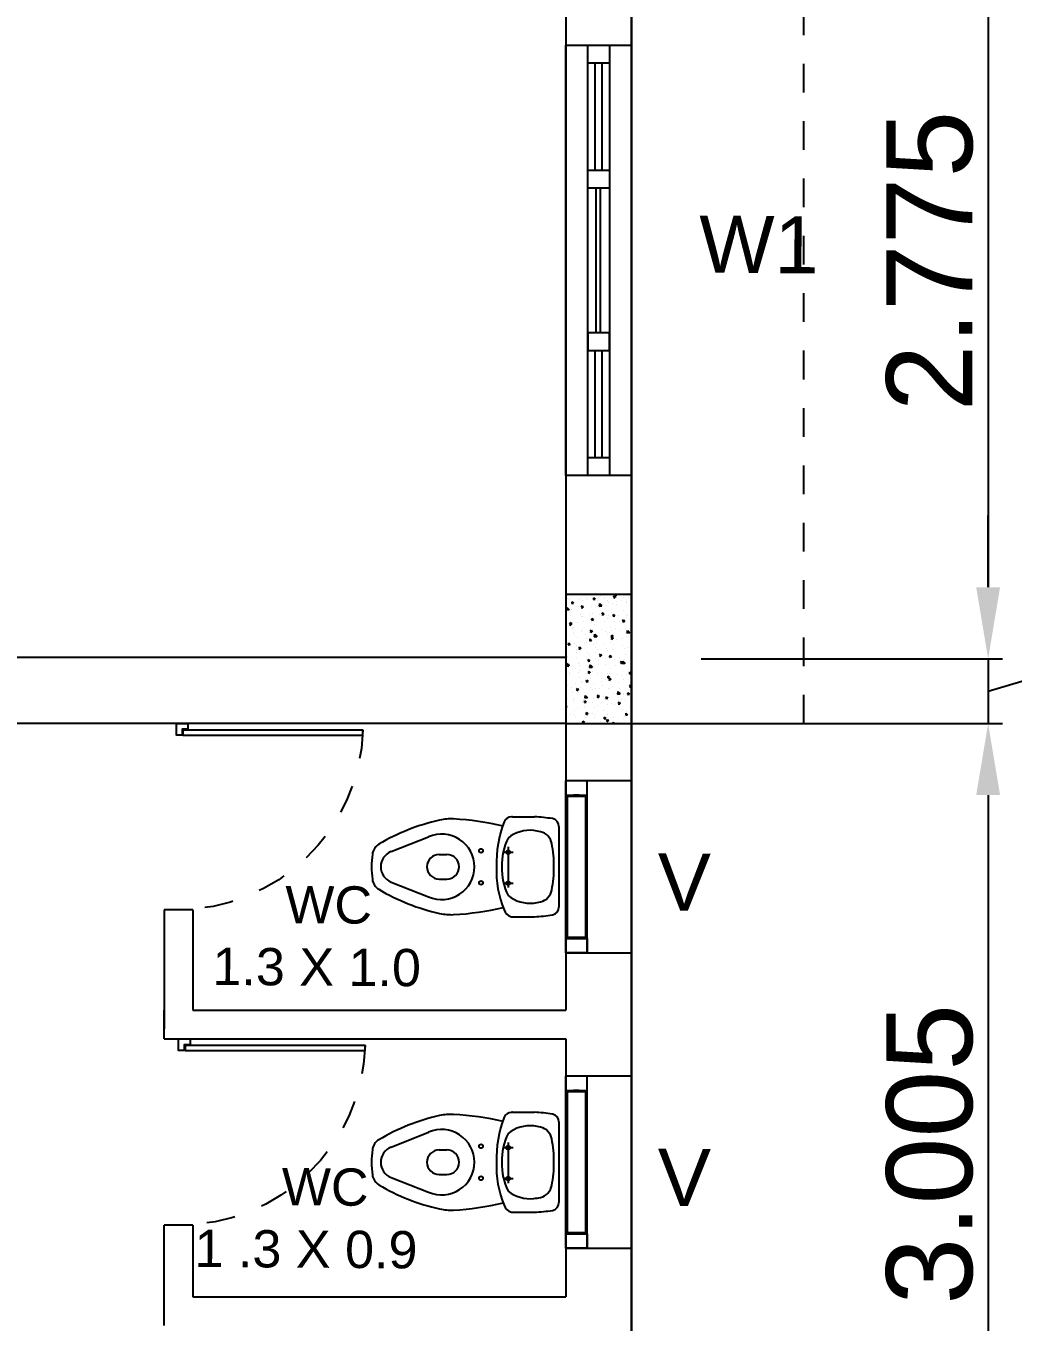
# Model space of a CAD drawing. Header units: metres. Extents: x 0 to 2048, y 111 to 219.
# Drawn here: x 1850.817 to 1854.259, y 151.027 to 155.547 of the extents above; entities that cross this region are included whole.
import ezdxf

# ---------------------------------------------------------------- set-up
doc = ezdxf.new("R2010")
doc.units = ezdxf.units.M
doc.header["$LTSCALE"] = 0.5
doc.header["$MEASUREMENT"] = 0
doc.header["$PDMODE"] = 3
for name, pattern in [('( Dashed )', [0.75, 0.5, -0.25]), ('CONTIN', [0]), ('HIDDEN2', [0.1875, 0.125, -0.0625])]:
    doc.linetypes.add(name, pattern=pattern)
doc.layers.add('BLK_1_FLR_0_BLT_UP_AREA', color=27, linetype='Continuous')
doc.layers.add('layout bou', color=1, linetype='Continuous', lineweight=60)
doc.layers.add('layout bou @ 1', color=1, linetype='Continuous', lineweight=60)
doc.styles.add('200LT_S', font='arial.ttf', dxfattribs={"height": 0.3})
doc.styles.add('PATTA & SITE', font='arial.ttf', dxfattribs={"height": 1.5})
doc.styles.get("Standard").update_dxf_attribs({"font": ''})
doc.styles.get('Standard').set_extended_font_data('Arial Black')
doc.dimstyles.new('Building Arrow', dxfattribs={"dimscale": 0, "dimtxt": 1, "dimasz": 1, "dimexe": 0.18, "dimexo": 0.0625, "dimgap": 0.09, "dimtad": 0, "dimdec": 1, "dimzin": 0, "dimdsep": 46, "dimtxsty": 'Standard', "dimcen": 0.09, "dimse1": 1, "dimse2": 1, "dimclrt": 7, "dimadec": 1, "dimazin": 0, "dimtfac": 1, "dimtdec": 1, "dimtofl": 0, "dimtmove": 0, "dimatfit": 3, "dimfxl": 0, "dimtolj": 1, "dimtzin": 0, "dimarcsym": 0})

# ---------------------------------------------------------------- blocks, each defined once
blk = doc.blocks.new('*D4')
at = {"layer": 'Defpoints', "color": 0, "lineweight": -3}
for p in [(1730.1741, 160.2208), (1730.1741, 160.2208), (1916.2515, 130.4545)]:
    blk.add_point(p, dxfattribs=at)
at = {"layer": 'layout bou', "color": 0, "lineweight": -2}
for p, q in [((1731.1615, 160.0628), (1821.1248, 145.6716)), ((1915.2641, 130.6124), (1825.3008, 145.0036))]:
    blk.add_line(p, q, dxfattribs=at)
at = {"layer": 'layout bou', "color": 0, "lineweight": -3}
for points in [[(1731.1879, 160.2274), (1731.1352, 159.8982), (1730.1741, 160.2208)], [(1915.2904, 130.777), (1915.2378, 130.4478), (1916.2515, 130.4545)]]:
    blk.add_solid(points, dxfattribs=at)
at = {"layer": 'layout bou', "color": 7, "lineweight": 15, "insert": (1823.2128, 145.3376), "char_height": 1, "attachment_point": 5, "rotation": 350.9115}
blk.add_mtext('\\A1;188.4', dxfattribs=at)
blk = doc.blocks.new('*D8')
at = {"layer": 'Defpoints', "color": 0, "lineweight": -3}
for p in [(1736.6929, 151.6794), (1736.6929, 151.6794), (1916.2515, 130.4545)]:
    blk.add_point(p, dxfattribs=at)
at = {"layer": 'layout bou', "color": 0, "lineweight": -2}
for p, q in [((1737.686, 151.562), (1824.3862, 141.3135)), ((1915.2585, 130.5718), (1828.5583, 140.8204))]:
    blk.add_line(p, q, dxfattribs=at)
at = {"layer": 'layout bou', "color": 0, "lineweight": -3}
for points in [[(1737.7056, 151.7276), (1737.6665, 151.3965), (1736.6929, 151.6794)], [(1915.278, 130.7374), (1915.2389, 130.4063), (1916.2515, 130.4545)]]:
    blk.add_solid(points, dxfattribs=at)
at = {"layer": 'layout bou', "color": 7, "lineweight": 15, "insert": (1826.4722, 141.0669), "char_height": 1, "attachment_point": 5, "rotation": 353.2586}
blk.add_mtext('\\A1;180.8', dxfattribs=at)
blk = doc.blocks.new('*D9')
at = {"layer": 'Defpoints', "color": 0, "lineweight": -3}
for p in [(1764.1257, 208.0316), (1764.1257, 208.0316), (1929.9765, 145.7045)]:
    blk.add_point(p, dxfattribs=at)
at = {"layer": 'layout bou', "color": 0, "lineweight": -2}
for p, q in [((1765.0618, 207.6799), (1845.0867, 177.6063)), ((1929.0405, 146.0562), (1849.0155, 176.1298))]:
    blk.add_line(p, q, dxfattribs=at)
at = {"layer": 'layout bou', "color": 0, "lineweight": -3}
for points in [[(1765.1204, 207.8359), (1765.0031, 207.5239), (1764.1257, 208.0316)], [(1929.0991, 146.2122), (1928.9818, 145.9002), (1929.9765, 145.7045)]]:
    blk.add_solid(points, dxfattribs=at)
at = {"layer": 'layout bou', "color": 7, "lineweight": 15, "insert": (1847.0511, 176.868), "char_height": 1, "attachment_point": 5, "rotation": 339.4036}
blk.add_mtext('\\A1;177.2', dxfattribs=at)

msp = doc.modelspace()

# ---------------------------------------------------------------- linework, layer by layer
at = {"linetype": '( Dashed )', "lineweight": -3, "ltscale": 0.0008}
msp.add_line((1853.52887, 153.11467), (1853.52887, 177.93467), dxfattribs=at)
at = {"color": 0, "lineweight": -3}
for p, q in [((1852.92887, 177.33467), (1852.92887, 149.88467)), ((1852.92887, 177.33467), (1852.92887, 149.88467)), ((1852.69887, 156.11467), (1852.69887, 153.34467)), ((1852.69887, 153.34467), (1847.69887, 153.34467)), ((1852.69887, 153.11467), (1847.46887, 153.11467)), ((1852.69887, 153.11467), (1852.69887, 152.11467)), ((1852.69887, 153.11467), (1852.69887, 152.11467)), ((1851.29887, 152.46467), (1851.29887, 152.04967)), ((1851.39887, 152.46467), (1851.29887, 152.46467)), ((1851.39887, 152.46467), (1851.39887, 152.11467)), ((1851.29887, 152.01467), (1851.29887, 152.11467)), ((1851.39887, 152.11467), (1852.69887, 152.11467)), ((1851.29887, 152.01467), (1852.69887, 152.01467)), ((1852.69887, 152.01467), (1852.69887, 151.11467)), ((1852.69887, 152.01467), (1852.69887, 151.11467)), ((1851.29887, 151.01467, 0), (1851.29887, 151.36467)), ((1851.39887, 151.36467, 0), (1851.29887, 151.36467)), ((1851.39887, 151.36467, 0), (1851.39887, 151.11467, 0)), ((1851.39887, 151.11467), (1852.69887, 151.11467))]:
    msp.add_line(p, q, dxfattribs=at)
at = {"color": 8, "lineweight": -3}
for p, q in [((1852.92887, 177.33467), (1852.92887, 149.88467)), ((1852.92887, 153.11467), (1853.52887, 153.11467))]:
    msp.add_line(p, q, dxfattribs=at)
at = {"color": 7, "lineweight": -3}
for p, q in [((1854.17185, 155.86467), (1854.17185, 153.58967)), ((1854.17185, 153.58967), (1854.17185, 153.83967)), ((1854.17185, 153.22717), (1854.75637, 153.40253)), ((1854.17185, 153.33967), (1854.17185, 153.11467)), ((1854.17185, 152.86467), (1854.17185, 150.35967)), ((1854.17185, 152.86467), (1854.17185, 152.61467))]:
    msp.add_line(p, q, dxfattribs=at)
at = {"lineweight": -3}
for p, q in [((1852.92887, 155.47967, 0), (1852.92887, 153.97967)), ((1852.80142, 155.04414, 0), (1852.80142, 155.41745, 0)), ((1852.82631, 155.04414, 0), (1852.82631, 155.41745, 0)), ((1852.80519, 154.47742, 0), (1852.80519, 154.98192, 0)), ((1852.82012, 154.47742, 0), (1852.82012, 154.98192, 0)), ((1852.80143, 154.04189, 0), (1852.80143, 154.4152, 0)), ((1852.82631, 154.04189, 0), (1852.82631, 154.4152, 0)), ((1852.70626, 153.56174), (1852.70626, 153.56174)), ((1852.82101, 153.55984), (1852.82101, 153.55984)), ((1852.86128, 153.55586), (1852.86128, 153.55586)), ((1852.86862, 153.55978), (1852.86526, 153.5548)), ((1852.86526, 153.55481), (1852.8713, 153.55278)), ((1852.86862, 153.55978), (1852.8713, 153.55278)), ((1852.87075, 153.56051), (1852.87702, 153.56167)), ((1852.87112, 153.56467), (1852.87076, 153.56051)), ((1852.87344, 153.56467), (1852.87703, 153.56167)), ((1852.70251, 153.51926), (1852.70113, 153.51037)), ((1852.70113, 153.51037), (1852.71063, 153.51148)), ((1852.70284, 153.51895), (1852.71096, 153.51116)), ((1852.70401, 153.50835), (1852.70401, 153.50835)), ((1852.70616, 153.54892), (1852.70616, 153.54892)), ((1852.70988, 153.54765), (1852.70988, 153.54765)), ((1852.71429, 153.55057), (1852.71429, 153.55057)), ((1852.71928, 153.5127), (1852.71928, 153.5127)), ((1852.72084, 153.53874), (1852.72032, 153.53276)), ((1852.72032, 153.53276), (1852.72658, 153.53392)), ((1852.72084, 153.53874), (1852.72659, 153.53392)), ((1852.74317, 153.54643), (1852.74317, 153.54643)), ((1852.74366, 153.52076), (1852.74366, 153.52076)), ((1852.75044, 153.5493), (1852.75044, 153.5493)), ((1852.75117, 153.52879), (1852.75117, 153.52879)), ((1852.75584, 153.52442), (1852.75248, 153.51944)), ((1852.75248, 153.51945), (1852.75853, 153.51742)), ((1852.75373, 153.52427), (1852.75373, 153.52427)), ((1852.75584, 153.52442), (1852.75853, 153.51742)), ((1852.75709, 153.54184), (1852.75709, 153.54184)), ((1852.77312, 153.55275), (1852.77312, 153.55275)), ((1852.77646, 153.54522), (1852.77646, 153.54522)), ((1852.78988, 153.52299), (1852.78988, 153.52299)), ((1852.79606, 153.55261), (1852.79554, 153.54663)), ((1852.79554, 153.54664), (1852.8018, 153.5478)), ((1852.79606, 153.55261), (1852.80181, 153.54779)), ((1852.80819, 153.52237), (1852.80819, 153.52237)), ((1852.80975, 153.544), (1852.80975, 153.544)), ((1852.81647, 153.53252), (1852.81509, 153.52363)), ((1852.8151, 153.52363), (1852.8246, 153.52474)), ((1852.8168, 153.53221), (1852.82492, 153.52442)), ((1852.83279, 153.54862), (1852.83279, 153.54862)), ((1852.84304, 153.54278), (1852.84304, 153.54278)), ((1852.84785, 153.53477), (1852.84785, 153.53477)), ((1852.86045, 153.53353), (1852.86045, 153.53353)), ((1852.87633, 153.54157), (1852.87633, 153.54157)), ((1852.8778, 153.52849), (1852.8778, 153.52849)), ((1852.8949, 153.5451), (1852.8949, 153.5451)), ((1852.89975, 153.55246), (1852.89975, 153.55246)), ((1852.90962, 153.54035), (1852.90962, 153.54035)), ((1852.91238, 153.53638), (1852.91238, 153.53638)), ((1852.71558, 153.46473), (1852.71222, 153.45975)), ((1852.71457, 153.46701), (1852.71404, 153.46103)), ((1852.71457, 153.46701), (1852.72031, 153.46219)), ((1852.71558, 153.46473), (1852.71826, 153.45773)), ((1852.71617, 153.4906), (1852.71617, 153.4906)), ((1852.71629, 153.49714), (1852.71629, 153.49714)), ((1852.7414, 153.46737), (1852.7414, 153.46737)), ((1852.74958, 153.49592), (1852.74958, 153.49592)), ((1852.75484, 153.48846), (1852.75484, 153.48846)), ((1852.75872, 153.48639), (1852.75872, 153.48639)), ((1852.76118, 153.47047), (1852.76118, 153.47047)), ((1852.78287, 153.49471), (1852.78287, 153.49471)), ((1852.78313, 153.49443), (1852.78313, 153.49443)), ((1852.78979, 153.48089), (1852.78926, 153.47491)), ((1852.78926, 153.47491), (1852.79553, 153.47607)), ((1852.78979, 153.48089), (1852.79553, 153.47606)), ((1852.79317, 153.49796), (1852.79317, 153.49796)), ((1852.80594, 153.46899), (1852.80594, 153.46899)), ((1852.81615, 153.49349), (1852.81615, 153.49349)), ((1852.82835, 153.50009), (1852.825, 153.49511)), ((1852.825, 153.49512), (1852.83104, 153.49309)), ((1852.82835, 153.50009), (1852.83104, 153.49309)), ((1852.82932, 153.49669), (1852.82932, 153.49669)), ((1852.83262, 153.47165), (1852.83262, 153.47165)), ((1852.8428, 153.4903), (1852.8428, 153.4903)), ((1852.84559, 153.48139), (1852.84559, 153.48139)), ((1852.84944, 153.49227), (1852.84944, 153.49227)), ((1852.85902, 153.50247), (1852.85902, 153.50247)), ((1852.86501, 153.49476), (1852.86448, 153.48878)), ((1852.86448, 153.48879), (1852.87075, 153.48994)), ((1852.86501, 153.49476), (1852.87075, 153.48994)), ((1852.86876, 153.47038), (1852.86876, 153.47038)), ((1852.88273, 153.49106), (1852.88273, 153.49106)), ((1852.88781, 153.47018), (1852.88781, 153.47018)), ((1852.90087, 153.47576), (1852.89751, 153.47078)), ((1852.89751, 153.47079), (1852.90356, 153.46876)), ((1852.89989, 153.50723), (1852.89989, 153.50723)), ((1852.90087, 153.47576), (1852.90356, 153.46875)), ((1852.90976, 153.49414), (1852.90976, 153.49414)), ((1852.91012, 153.483), (1852.91012, 153.483)), ((1852.91602, 153.48984), (1852.91602, 153.48984)), ((1852.70175, 153.45497), (1852.70175, 153.45497)), ((1852.71222, 153.45976), (1852.71827, 153.45773)), ((1852.71404, 153.46104), (1852.72031, 153.46219)), ((1852.72378, 153.4452), (1852.72378, 153.4452)), ((1852.72618, 153.43228), (1852.72618, 153.43228)), ((1852.72759, 153.44954), (1852.72759, 153.44954)), ((1852.73089, 153.42451), (1852.73089, 153.42451)), ((1852.75258, 153.43508), (1852.75258, 153.43508)), ((1852.75707, 153.44398), (1852.75707, 153.44398)), ((1852.76703, 153.42324), (1852.76703, 153.42324)), ((1852.78809, 153.4404), (1852.78474, 153.43542)), ((1852.78474, 153.43543), (1852.79078, 153.4334)), ((1852.78809, 153.4404), (1852.79078, 153.43339)), ((1852.79036, 153.44277), (1852.79036, 153.44277)), ((1852.79314, 153.43611), (1852.79314, 153.43611)), ((1852.79816, 153.46009), (1852.79816, 153.46009)), ((1852.79992, 153.4258), (1852.79854, 153.4169)), ((1852.79855, 153.41691), (1852.80804, 153.41801)), ((1852.80025, 153.42548), (1852.80837, 153.41769)), ((1852.82365, 153.44155), (1852.82365, 153.44155)), ((1852.8376, 153.43378), (1852.8376, 153.43378)), ((1852.84333, 153.42801), (1852.84333, 153.42801)), ((1852.85281, 153.43198), (1852.85281, 153.43198)), ((1852.85677, 153.44909), (1852.85677, 153.44909)), ((1852.85694, 153.44034), (1852.85694, 153.44034)), ((1852.8582, 153.41706), (1852.86447, 153.41822)), ((1852.85873, 153.42303), (1852.85821, 153.41706)), ((1852.85873, 153.42303), (1852.86448, 153.41821)), ((1852.87206, 153.44534), (1852.87206, 153.44534)), ((1852.89023, 153.43912), (1852.89023, 153.43912)), ((1852.90787, 153.42962), (1852.90787, 153.42962)), ((1852.9082, 153.44407), (1852.9082, 153.44407)), ((1852.9115, 153.41904), (1852.9115, 153.41904)), ((1852.91388, 153.43905), (1852.9125, 153.43016)), ((1852.91251, 153.43016), (1852.92201, 153.43127)), ((1852.91421, 153.43874), (1852.92233, 153.43095)), ((1852.91977, 153.43582), (1852.91977, 153.43582)), ((1852.92352, 153.4379), (1852.92352, 153.4379)), ((1852.69949, 153.40159), (1852.69949, 153.40159)), ((1852.70829, 153.39528), (1852.70777, 153.38931)), ((1852.70777, 153.38931), (1852.71403, 153.39047)), ((1852.70829, 153.39528), (1852.71404, 153.39046)), ((1852.73083, 153.39386), (1852.73083, 153.39386)), ((1852.73587, 153.38664), (1852.73587, 153.38664)), ((1852.73619, 153.37396), (1852.73619, 153.37396)), ((1852.73915, 153.41399), (1852.73915, 153.41399)), ((1852.74783, 153.38071), (1852.74447, 153.37573)), ((1852.74448, 153.37574), (1852.75052, 153.37371)), ((1852.74783, 153.38071), (1852.75052, 153.3737)), ((1852.75033, 153.38169), (1852.75033, 153.38169)), ((1852.76411, 153.39264), (1852.76411, 153.39264)), ((1852.77033, 153.3982), (1852.77033, 153.3982)), ((1852.77119, 153.41215), (1852.77119, 153.41215)), ((1852.78351, 153.40916), (1852.78299, 153.40318)), ((1852.78299, 153.40319), (1852.78925, 153.40434)), ((1852.78351, 153.40916), (1852.78926, 153.40434)), ((1852.7974, 153.39142), (1852.7974, 153.39142)), ((1852.80316, 153.37779), (1852.80316, 153.37779)), ((1852.80368, 153.4156), (1852.80368, 153.4156)), ((1852.80647, 153.39693), (1852.80647, 153.39693)), ((1852.83069, 153.39021), (1852.83069, 153.39021)), ((1852.84108, 153.37462), (1852.84108, 153.37462)), ((1852.85451, 153.39571), (1852.85451, 153.39571)), ((1852.86061, 153.41607), (1852.85725, 153.41109)), ((1852.85725, 153.4111), (1852.8633, 153.40907)), ((1852.86061, 153.41607), (1852.86329, 153.40906)), ((1852.86282, 153.37367), (1852.86282, 153.37367)), ((1852.86398, 153.38899), (1852.86398, 153.38899)), ((1852.87704, 153.40747), (1852.87704, 153.40747)), ((1852.89727, 153.38778), (1852.89727, 153.38778)), ((1852.89782, 153.41186), (1852.89782, 153.41186)), ((1852.90561, 153.37624), (1852.90561, 153.37624)), ((1852.91648, 153.38116), (1852.91648, 153.38116)), ((1852.70394, 153.34456), (1852.70394, 153.34456)), ((1852.70475, 153.34979), (1852.70475, 153.34979)), ((1852.73689, 153.36061), (1852.73689, 153.36061)), ((1852.73723, 153.34335), (1852.73723, 153.34335)), ((1852.74807, 153.32831), (1852.74807, 153.32831)), ((1852.77052, 153.34213), (1852.77052, 153.34213)), ((1852.77532, 153.36033), (1852.77532, 153.36033)), ((1852.77724, 153.33743), (1852.77671, 153.33146)), ((1852.77671, 153.33146), (1852.78298, 153.33262)), ((1852.77724, 153.33743), (1852.78298, 153.33261)), ((1852.7812, 153.35383), (1852.7812, 153.35383)), ((1852.80143, 153.36222), (1852.80143, 153.36222)), ((1852.80381, 153.34091), (1852.80381, 153.34091)), ((1852.80977, 153.3719), (1852.80977, 153.3719)), ((1852.81476, 153.33402), (1852.81476, 153.33402)), ((1852.82034, 153.35637), (1852.81699, 153.3514)), ((1852.81699, 153.3514), (1852.82303, 153.34938)), ((1852.82034, 153.35637), (1852.82303, 153.34937)), ((1852.8371, 153.3397), (1852.8371, 153.3397)), ((1852.84592, 153.37062), (1852.84592, 153.37062)), ((1852.84921, 153.34559), (1852.84921, 153.34559)), ((1852.85246, 153.35131), (1852.85193, 153.34533)), ((1852.85193, 153.34534), (1852.8582, 153.34649)), ((1852.85226, 153.34233), (1852.85226, 153.34233)), ((1852.85246, 153.35131), (1852.8582, 153.34649)), ((1852.87038, 153.33848), (1852.87038, 153.33848)), ((1852.88536, 153.34432), (1852.88536, 153.34432)), ((1852.89286, 153.33204), (1852.8895, 153.32707)), ((1852.88951, 153.32707), (1852.89555, 153.32505)), ((1852.89286, 153.33204), (1852.89555, 153.32504)), ((1852.89733, 153.33233), (1852.89595, 153.32344)), ((1852.89766, 153.33202), (1852.90578, 153.32423)), ((1852.90367, 153.33727), (1852.90367, 153.33727)), ((1852.90783, 153.35354), (1852.90783, 153.35354)), ((1852.92767, 153.36518), (1852.92715, 153.35921)), ((1852.92715, 153.35921), (1852.92887, 153.35953)), ((1852.92767, 153.36518), (1852.92887, 153.36418)), ((1852.70202, 153.32356), (1852.70149, 153.31758)), ((1852.70149, 153.31759), (1852.70776, 153.31874)), ((1852.70202, 153.32356), (1852.70776, 153.31874)), ((1852.70757, 153.32102), (1852.70421, 153.31604)), ((1852.70421, 153.31605), (1852.71026, 153.31402)), ((1852.70757, 153.32102), (1852.71026, 153.31401)), ((1852.70804, 153.32475), (1852.70804, 153.32475)), ((1852.71144, 153.29262), (1852.71144, 153.29262)), ((1852.71303, 153.28688), (1852.71303, 153.28688)), ((1852.73464, 153.30723), (1852.73464, 153.30723)), ((1852.74419, 153.32348), (1852.74419, 153.32348)), ((1852.74472, 153.29141), (1852.74472, 153.29141)), ((1852.7462, 153.31564), (1852.7462, 153.31564)), ((1852.74748, 153.29845), (1852.74748, 153.29845)), ((1852.78008, 153.29668), (1852.77673, 153.29171)), ((1852.77673, 153.29171), (1852.78277, 153.28969)), ((1852.77801, 153.29019), (1852.77801, 153.29019)), ((1852.78008, 153.29668), (1852.78277, 153.28968)), ((1852.78337, 153.31907), (1852.78199, 153.31018)), ((1852.78199, 153.31018), (1852.79149, 153.31129)), ((1852.78363, 153.29717), (1852.78363, 153.29717)), ((1852.7837, 153.31876), (1852.79182, 153.31097)), ((1852.79121, 153.29551), (1852.79121, 153.29551)), ((1852.79917, 153.30884), (1852.79917, 153.30884)), ((1852.8113, 153.28897), (1852.8113, 153.28897)), ((1852.81317, 153.31948), (1852.81317, 153.31948)), ((1852.83882, 153.32124), (1852.83882, 153.32124)), ((1852.84459, 153.28776), (1852.84459, 153.28776)), ((1852.85, 153.28894), (1852.85, 153.28894)), ((1852.8542, 153.30772), (1852.8542, 153.30772)), ((1852.87283, 153.31535), (1852.87283, 153.31535)), ((1852.87788, 153.28654), (1852.87788, 153.28654)), ((1852.88865, 153.31928), (1852.88865, 153.31928)), ((1852.89596, 153.32344), (1852.90546, 153.32455)), ((1852.90336, 153.32285), (1852.90336, 153.32285)), ((1852.91117, 153.28533), (1852.91117, 153.28533)), ((1852.91784, 153.29522), (1852.91784, 153.29522)), ((1852.92087, 153.28749), (1852.92714, 153.28864)), ((1852.9214, 153.29346), (1852.92088, 153.28748)), ((1852.9214, 153.29346), (1852.92714, 153.28864)), ((1852.9248, 153.31801), (1852.9248, 153.31801)), ((1852.92809, 153.29298), (1852.92809, 153.29298)), ((1852.69887, 153.24921), (1852.70149, 153.24701)), ((1852.69887, 153.24653), (1852.70148, 153.24702)), ((1852.71848, 153.24128), (1852.71848, 153.24128)), ((1852.73238, 153.25385), (1852.73238, 153.25385)), ((1852.73982, 153.23699), (1852.73647, 153.23202)), ((1852.73982, 153.23699), (1852.74251, 153.22999)), ((1852.74581, 153.27493), (1852.74581, 153.27493)), ((1852.75177, 153.24006), (1852.75177, 153.24006)), ((1852.75247, 153.26057), (1852.75247, 153.26057)), ((1852.75621, 153.25732), (1852.75621, 153.25732)), ((1852.77043, 153.25973), (1852.7767, 153.26089)), ((1852.77096, 153.26571), (1852.77044, 153.25973)), ((1852.77096, 153.26571), (1852.77671, 153.26089)), ((1852.78506, 153.23885), (1852.78506, 153.23885)), ((1852.78693, 153.27214), (1852.78693, 153.27214)), ((1852.79691, 153.25546), (1852.79691, 153.25546)), ((1852.80122, 153.2372), (1852.80122, 153.2372)), ((1852.81834, 153.23763), (1852.81834, 153.23763)), ((1852.82307, 153.27087), (1852.82307, 153.27087)), ((1852.82318, 153.26116), (1852.82318, 153.26116)), ((1852.82637, 153.24583), (1852.82637, 153.24583)), ((1852.83657, 153.26786), (1852.83657, 153.26786)), ((1852.84565, 153.27361), (1852.85192, 153.27477)), ((1852.84618, 153.27958), (1852.84566, 153.27361)), ((1852.84618, 153.27958), (1852.85193, 153.27476)), ((1852.8526, 153.27235), (1852.84924, 153.26738)), ((1852.84924, 153.26738), (1852.85529, 153.26536)), ((1852.8526, 153.27235), (1852.85529, 153.26535)), ((1852.86251, 153.24456), (1852.86251, 153.24456)), ((1852.88284, 153.25703), (1852.88284, 153.25703)), ((1852.89364, 153.28141), (1852.89364, 153.28141)), ((1852.9011, 153.26947), (1852.9011, 153.26947)), ((1852.92511, 153.24802), (1852.92176, 153.24305)), ((1852.92176, 153.24305), (1852.9278, 153.24102)), ((1852.92511, 153.24802), (1852.9278, 153.24102)), ((1852.92785, 153.2369), (1852.92785, 153.2369)), ((1852.70656, 153.20313), (1852.70656, 153.20313)), ((1852.72134, 153.22373), (1852.72134, 153.22373)), ((1852.72464, 153.19869), (1852.72464, 153.19869)), ((1852.73013, 153.20046), (1852.73013, 153.20046)), ((1852.73647, 153.23202), (1852.74251, 153.23)), ((1852.74356, 153.22155), (1852.74356, 153.22155)), ((1852.76079, 153.19742), (1852.76079, 153.19742)), ((1852.76469, 153.19398), (1852.76416, 153.188)), ((1852.76469, 153.19398), (1852.77043, 153.18916)), ((1852.76682, 153.21235), (1852.76544, 153.20345)), ((1852.76544, 153.20346), (1852.77494, 153.20456)), ((1852.76622, 153.19901), (1852.76622, 153.19901)), ((1852.76715, 153.21203), (1852.77526, 153.20424)), ((1852.79191, 153.23427), (1852.79191, 153.23427)), ((1852.79466, 153.20207), (1852.79466, 153.20207)), ((1852.81234, 153.21266), (1852.80898, 153.20769)), ((1852.80898, 153.20769), (1852.81502, 153.20566)), ((1852.81234, 153.21266), (1852.81502, 153.20566)), ((1852.83135, 153.20796), (1852.83135, 153.20796)), ((1852.83319, 153.20284), (1852.83319, 153.20284)), ((1852.83431, 153.21448), (1852.83431, 153.21448)), ((1852.8399, 153.20786), (1852.83938, 153.20188)), ((1852.83938, 153.20188), (1852.84565, 153.20304)), ((1852.8399, 153.20786), (1852.84565, 153.20304)), ((1852.84775, 153.23556), (1852.84775, 153.23556)), ((1852.85163, 153.23641), (1852.85163, 153.23641)), ((1852.86581, 153.21953), (1852.86581, 153.21953)), ((1852.88078, 153.22561), (1852.8794, 153.21671)), ((1852.87941, 153.21672), (1852.8889, 153.21782)), ((1852.88111, 153.22529), (1852.88923, 153.2175)), ((1852.88492, 153.2352), (1852.88492, 153.2352)), ((1852.89285, 153.19871), (1852.89285, 153.19871)), ((1852.89884, 153.21609), (1852.89884, 153.21609)), ((1852.90195, 153.21825), (1852.90195, 153.21825)), ((1852.90525, 153.19322), (1852.90525, 153.19322)), ((1852.91512, 153.22173), (1852.9146, 153.21575)), ((1852.9146, 153.21576), (1852.92087, 153.21692)), ((1852.91512, 153.22173), (1852.92087, 153.21691)), ((1852.91821, 153.23398), (1852.91821, 153.23398)), ((1852.69956, 153.1773), (1852.69887, 153.17628)), ((1852.69887, 153.17144), (1852.70225, 153.17031)), ((1852.69956, 153.1773), (1852.70225, 153.1703)), ((1852.72488, 153.19077), (1852.72488, 153.19077)), ((1852.72787, 153.14708), (1852.72787, 153.14708)), ((1852.72963, 153.16082), (1852.72963, 153.16082)), ((1852.7413, 153.16817), (1852.7413, 153.16817)), ((1852.75817, 153.18955), (1852.75817, 153.18955)), ((1852.76408, 153.17239), (1852.76408, 153.17239)), ((1852.76416, 153.18801), (1852.77043, 153.18917)), ((1852.77207, 153.15297), (1852.76872, 153.148)), ((1852.76872, 153.148), (1852.77476, 153.14597)), ((1852.77207, 153.15297), (1852.77476, 153.14597)), ((1852.79146, 153.18834), (1852.79146, 153.18834)), ((1852.7924, 153.14869), (1852.7924, 153.14869)), ((1852.80023, 153.17111), (1852.80023, 153.17111)), ((1852.81123, 153.17888), (1852.81123, 153.17888)), ((1852.82475, 153.18712), (1852.82475, 153.18712)), ((1852.83206, 153.16109), (1852.83206, 153.16109)), ((1852.84549, 153.18218), (1852.84549, 153.18218)), ((1852.85804, 153.1859), (1852.85804, 153.1859)), ((1852.87079, 153.18165), (1852.87079, 153.18165)), ((1852.88485, 153.18833), (1852.8815, 153.18336)), ((1852.8815, 153.18336), (1852.88754, 153.18133)), ((1852.88485, 153.18833), (1852.88754, 153.18133)), ((1852.89133, 153.18469), (1852.89133, 153.18469)), ((1852.89659, 153.16271), (1852.89659, 153.16271)), ((1852.90885, 153.15001), (1852.90833, 153.14403)), ((1852.90885, 153.15001), (1852.91459, 153.14518)), ((1852.91024, 153.15535), (1852.91024, 153.15535)), ((1852.92461, 153.18347), (1852.92461, 153.18347)), ((1852.69909, 153.14005), (1852.69909, 153.14005)), ((1852.71657, 153.14482), (1852.71657, 153.14482)), ((1852.73238, 153.13883), (1852.73238, 153.13883)), ((1852.73905, 153.11478), (1852.73905, 153.11478)), ((1852.75788, 153.11628), (1852.76415, 153.11744)), ((1852.75841, 153.12226), (1852.75789, 153.11628)), ((1852.75841, 153.12226), (1852.76416, 153.11743)), ((1852.76567, 153.13761), (1852.76567, 153.13761)), ((1852.76907, 153.13451), (1852.76907, 153.13451)), ((1852.77623, 153.14069), (1852.77623, 153.14069)), ((1852.79895, 153.1364), (1852.79895, 153.1364)), ((1852.80352, 153.14608), (1852.80352, 153.14608)), ((1852.82124, 153.12056), (1852.82124, 153.12056)), ((1852.83224, 153.13518), (1852.83224, 153.13518)), ((1852.8331, 153.13016), (1852.83937, 153.13131)), ((1852.83363, 153.13613), (1852.83311, 153.13015)), ((1852.83363, 153.13613), (1852.83937, 153.13131)), ((1852.83967, 153.14481), (1852.83967, 153.14481)), ((1852.84459, 153.12864), (1852.84123, 153.12367)), ((1852.84123, 153.12367), (1852.84728, 153.12164)), ((1852.84296, 153.11977), (1852.84296, 153.11977)), ((1852.8432, 153.14452), (1852.8432, 153.14452)), ((1852.84323, 153.1288), (1852.84323, 153.1288)), ((1852.84459, 153.12864), (1852.84728, 153.12164)), ((1852.86423, 153.11888), (1852.86358, 153.11467)), ((1852.86456, 153.11857), (1852.86862, 153.11467)), ((1852.86553, 153.13397), (1852.86553, 153.13397)), ((1852.87911, 153.1185), (1852.87911, 153.1185)), ((1852.89882, 153.13275), (1852.89882, 153.13275)), ((1852.90286, 153.14039), (1852.90286, 153.14039)), ((1852.90832, 153.14403), (1852.91459, 153.14519)), ((1852.92887, 152.9147, 0), (1852.69887, 152.9147, 0)), ((1852.51383, 152.78889, 0), (1852.59012, 152.78889, 0)), ((1852.6752, 152.75518, 0), (1852.6752, 152.47417, 0)), ((1852.69887, 152.764, 0), (1852.69887, 152.46535, 0)), ((1852.09056, 152.66772, 0), (1852.22094, 152.7192, 0)), ((1852.25792, 152.65751, 0), (1852.28453, 152.65751, 0)), ((1852.4835, 152.66555, 0), (1852.51529, 152.66555, 0)), ((1852.49813, 152.6838, 0), (1852.49813, 152.5423, 0)), ((1852.09056, 152.56163, 0), (1852.22094, 152.51014, 0)), ((1852.25792, 152.57184, 0), (1852.28453, 152.57184, 0)), ((1852.4835, 152.55768, 0), (1852.51529, 152.55768, 0)), ((1852.50968, 152.44068, 0), (1852.59012, 152.44046, 0)), ((1852.69887, 152.3147, 0), (1852.92887, 152.3147, 0)), ((1852.92887, 151.88437, 0), (1852.69887, 151.88437, 0)), ((1852.51383, 151.75852, 0), (1852.59012, 151.75852, 0)), ((1852.6752, 151.72482, 0), (1852.6752, 151.4438, 0)), ((1852.69887, 151.73364, 0), (1852.69887, 151.43498, 0)), ((1852.09056, 151.63736, 0), (1852.22094, 151.68884, 0)), ((1852.25792, 151.62714, 0), (1852.28453, 151.62714, 0)), ((1852.4835, 151.63519, 0), (1852.51529, 151.63519, 0)), ((1852.49813, 151.65343, 0), (1852.49813, 151.51194, 0)), ((1852.09056, 151.53126, 0), (1852.22094, 151.47978, 0)), ((1852.25792, 151.54148, 0), (1852.28453, 151.54148, 0)), ((1852.4835, 151.52732, 0), (1852.51529, 151.52732, 0)), ((1852.50968, 151.41032, 0), (1852.59012, 151.4101, 0)), ((1852.69887, 151.28437, 0), (1852.92887, 151.28437, 0))]:
    msp.add_line(p, q, dxfattribs=at)
at = {"linetype": 'CONTIN', "lineweight": -3, "ltscale": 0.5}
for p, q in [((1852.69887, 153.56467), (1852.69887, 153.11467)), ((1852.92887, 153.56467), (1852.69887, 153.56467)), ((1852.92887, 153.11467), (1852.92887, 153.56467)), ((1852.69887, 153.11467), (1852.92887, 153.11467))]:
    msp.add_line(p, q, dxfattribs=at)
at = {"color": 252, "lineweight": -3}
for p, q in [((1853.17185, 153.33967), (1854.22185, 153.33967)), ((1853.17185, 153.33967), (1854.22185, 153.33967)), ((1853.17185, 153.11467), (1854.22185, 153.11467)), ((1853.17185, 153.11467), (1854.22185, 153.11467))]:
    msp.add_line(p, q, dxfattribs=at)
at = {"lineweight": -3}
msp.add_lwpolyline([(1852.92887, 153.97967), (1852.69887, 153.97967), (1852.69887, 155.47967), (1852.92887, 155.47967)], dxfattribs=at)
for points in [[(1852.77654, 155.41745), (1852.77654, 155.47967), (1852.8512, 155.47967), (1852.8512, 155.41745)], [(1852.77654, 153.97967), (1852.77654, 155.47967), (1852.8512, 155.47967), (1852.8512, 153.97967)], [(1852.77654, 154.98192), (1852.77654, 155.04414), (1852.8512, 155.04414), (1852.8512, 154.98192)], [(1852.77654, 154.47742), (1852.77654, 154.4152), (1852.8512, 154.4152), (1852.8512, 154.47742)], [(1852.77654, 153.97967), (1852.77654, 154.04189), (1852.8512, 154.04189), (1852.8512, 153.97967)]]:
    msp.add_lwpolyline(points, close=True, dxfattribs=at)
at = {"lineweight": -3, "extrusion": (-2.604e-13, -3.297e-13, -1), "elevation": 0}
for points in [[(-1851.36169, 153.07402), (-1851.34137, 153.07402), (-1851.34137, 153.11467), (-1851.38202, 153.11467), (-1851.38202, 153.09435), (-1851.36169, 153.09435)], [(-1851.3644, 153.09164), (-1851.3644, 153.07402), (-1851.99179, 153.07402), (-1851.99179, 153.09164)], [(-1851.36919, 151.97402), (-1851.34887, 151.97402), (-1851.34887, 152.01467), (-1851.38952, 152.01467), (-1851.38952, 151.99435), (-1851.36919, 151.99435)], [(-1851.3719, 151.99164), (-1851.3719, 151.97402), (-1851.99929, 151.97402), (-1851.99929, 151.99164)]]:
    msp.add_lwpolyline(points, close=True, dxfattribs=at)
at = {"lineweight": -3, "elevation": 0}
for points in [[(1852.77387, 152.8647), (1852.77387, 152.9147), (1852.75793, 152.9147), (1852.74387, 152.9147), (1852.69887, 152.9147), (1852.69887, 152.8647)], [(1852.70387, 152.8597), (1852.70387, 152.3697), (1852.76887, 152.3697), (1852.76887, 152.8597)], [(1852.77387, 152.3647), (1852.77387, 152.3147), (1852.75793, 152.3147), (1852.74387, 152.3147), (1852.69887, 152.3147), (1852.69887, 152.3647)], [(1852.77387, 151.83437), (1852.77387, 151.88437), (1852.75793, 151.88437), (1852.74387, 151.88437), (1852.69887, 151.88437), (1852.69887, 151.83437)], [(1852.70387, 151.82937), (1852.70387, 151.33937), (1852.76887, 151.33937), (1852.76887, 151.82937)], [(1852.77387, 151.33437), (1852.77387, 151.28437), (1852.75793, 151.28437), (1852.74387, 151.28437), (1852.69887, 151.28437), (1852.69887, 151.33437)]]:
    msp.add_lwpolyline(points, close=True, dxfattribs=at)
for points in [[(1852.69887, 152.3147), (1852.69887, 152.9147)], [(1852.77387, 152.3147), (1852.77387, 152.9147)], [(1852.74648, 152.8597), (1852.74648, 152.8647), (1852.72626, 152.8647), (1852.72626, 152.8597)], [(1852.72626, 152.3697), (1852.72626, 152.3647), (1852.74648, 152.3647), (1852.74648, 152.3697)], [(1852.69887, 151.28437), (1852.69887, 151.88437)], [(1852.77387, 151.28437), (1852.77387, 151.88437)], [(1852.74648, 151.82937), (1852.74648, 151.83437), (1852.72626, 151.83437), (1852.72626, 151.82937)], [(1852.72626, 151.33937), (1852.72626, 151.33437), (1852.74648, 151.33437), (1852.74648, 151.33937)]]:
    msp.add_lwpolyline(points, dxfattribs=at)
at = {"lineweight": -3}
for centre in [(1852.40374, 152.67055, 0), (1852.49813, 152.66555, 0), (1852.40374, 152.5588, 0), (1852.49813, 152.55768, 0), (1852.40374, 151.64018, 0), (1852.49813, 151.63519, 0), (1852.40374, 151.52843, 0), (1852.49813, 151.52732, 0)]:
    msp.add_circle(centre, 0.00684, dxfattribs=at)
at = {"linetype": 'HIDDEN2', "lineweight": -3, "extrusion": (-2.604e-13, -3.297e-13, -1)}
for centre in [(-1851.34483, 153.11194), (-1851.35233, 152.01194, 0)]:
    msp.add_arc(centre, 0.64728, 181.7976, 270.3066, dxfattribs=at)
at = {"lineweight": -3}
for centre, radius, start, end in [((1852.50992, 152.76072, 0), 0.02794, 90.49532, 157.51106), ((1852.54655, 152.15, 0), 0.63972, 92.93191, 93.30408), ((1852.5574, 152.15, 0), 0.63972, 81.44053, 87.06809), ((1852.4131, 152.08043, 0), 0.71356, 102.43003, 120.84313), ((1852.2996, 152.59539, 0), 0.18625, 87.41904, 102.43003), ((1852.25727, 151.82253, 0), 0.96026, 76.54223, 86.97263), ((1852.86732, 152.62582, 0), 0.40994, 159.19781, 181.55879), ((1852.57513, 152.61789, 0), 0.12403, 84.32419, 128.39298), ((1852.53593, 152.37488, 0), 0.37003, 78.21624, 82.005), ((1852.64726, 152.75518, 0), 0.02794, 0, 78.95051), ((1852.26662, 152.61467, 0), 0.11408, 0, 113.60597), ((1852.70544, 152.61709, 0), 0.22934, 154.7005, 180.60381), ((1852.59908, 152.68649, 0), 0.05212, 10.32948, 76.21563), ((1852.29155, 152.62268, 0), 0.36618, 358.74706, 11.5244), ((1852.45825, 152.60719, 0), 0.43639, 173.2365, 179.01785), ((1852.07114, 152.6531, 0), 0.04656, 120.84313, 173.2365), ((1852.11106, 152.61467, 0), 0.05687, 111.13022, 180), ((1852.25792, 152.61467, 0), 0.04283, 90, 270), ((1852.28453, 152.61467, 0), 0.04283, 270, 90), ((1852.45825, 152.62215, 0), 0.43639, 180.98215, 186.7635), ((1852.11106, 152.61467, 0), 0.05687, 180, 248.86978), ((1852.26662, 152.61467, 0), 0.11408, 246.39403, 0), ((1852.81076, 152.59976, 0), 0.35355, 177.58196, 202.48894), ((1852.70544, 152.61226, 0), 0.22934, 179.39619, 205.2995), ((1852.29155, 152.60667, 0), 0.36618, 348.4756, 1.25294), ((1852.07114, 152.57624, 0), 0.04656, 186.7635, 239.15687), ((1852.4131, 153.14891, 0), 0.71356, 239.15687, 257.56997), ((1852.57513, 152.61146, 0), 0.12403, 231.60702, 275.67581), ((1852.59908, 152.54285, 0), 0.05212, 283.78437, 349.67052), ((1852.25727, 153.40682, 0), 0.96026, 273.02737, 283.45777), ((1852.53593, 152.85447, 0), 0.37003, 277.995, 281.78376), ((1852.64726, 152.47417, 0), 0.02794, 281.04949, 0), ((1852.2996, 152.63396, 0), 0.18625, 257.56997, 272.58096), ((1852.51987, 152.47725, 0), 0.03796, 199.59263, 254.42597), ((1852.5574, 153.07934, 0), 0.63972, 272.93191, 278.55947), ((1852.4131, 151.05007, 0), 0.71356, 102.43003, 120.84313), ((1852.2996, 151.56502, 0), 0.18625, 87.41904, 102.43003), ((1852.25727, 150.79217, 0), 0.96026, 76.54223, 86.97263), ((1852.50992, 151.73036, 0), 0.02794, 90.49532, 157.51106), ((1852.54655, 151.11964, 0), 0.63972, 92.93191, 93.30408), ((1852.5574, 151.11964, 0), 0.63972, 81.44053, 87.06809), ((1852.64726, 151.72482, 0), 0.02794, 0, 78.95051), ((1852.86732, 151.59546, 0), 0.40994, 159.19781, 181.55879), ((1852.57513, 151.58752, 0), 0.12403, 84.32419, 128.39298), ((1852.53593, 151.34451, 0), 0.37003, 78.21624, 82.005), ((1852.59908, 151.65613, 0), 0.05212, 10.32948, 76.21563), ((1852.07114, 151.62274, 0), 0.04656, 120.84313, 173.2365), ((1852.26662, 151.58431, 0), 0.11408, 0, 113.60597), ((1852.70544, 151.58673, 0), 0.22934, 154.7005, 180.60381), ((1852.29155, 151.59232, 0), 0.36618, 358.74706, 11.5244), ((1852.45825, 151.57683, 0), 0.43639, 173.2365, 179.01785), ((1852.11106, 151.58431, 0), 0.05687, 111.13022, 180), ((1852.25792, 151.58431, 0), 0.04283, 90, 270), ((1852.28453, 151.58431, 0), 0.04283, 270, 90), ((1852.45825, 151.59179, 0), 0.43639, 180.98215, 186.7635), ((1852.11106, 151.58431, 0), 0.05687, 180, 248.86978), ((1852.26662, 151.58431, 0), 0.11408, 246.39403, 0), ((1852.81076, 151.56939, 0), 0.35355, 177.58196, 202.48894), ((1852.70544, 151.58189, 0), 0.22934, 179.39619, 205.2995), ((1852.29155, 151.5763, 0), 0.36618, 348.4756, 1.25294), ((1852.07114, 151.54588, 0), 0.04656, 186.7635, 239.15687), ((1852.4131, 152.11855, 0), 0.71356, 239.15687, 257.56997), ((1852.57513, 151.5811, 0), 0.12403, 231.60702, 275.67581), ((1852.59908, 151.51249, 0), 0.05212, 283.78437, 349.67052), ((1852.25727, 152.37645, 0), 0.96026, 273.02737, 283.45777), ((1852.51987, 151.44689, 0), 0.03796, 199.59263, 254.42597), ((1852.53593, 151.82411, 0), 0.37003, 277.995, 281.78376), ((1852.64726, 151.4438, 0), 0.02794, 281.04949, 0), ((1852.2996, 151.6036, 0), 0.18625, 257.56997, 272.58096), ((1852.5574, 152.04898, 0), 0.63972, 272.93191, 278.55947)]:
    msp.add_arc(centre, radius, start, end, dxfattribs=at)
at = {"color": 7, "lineweight": -3}
for points in [[(1854.13019, 153.58967), (1854.21352, 153.58967), (1854.17185, 153.33967)], [(1854.13019, 153.58967), (1854.21352, 153.58967), (1854.17185, 153.33967)], [(1854.13019, 152.86467), (1854.21352, 152.86467), (1854.17185, 153.11467)], [(1854.13019, 152.86467), (1854.21352, 152.86467), (1854.17185, 153.11467)]]:
    msp.add_solid(points, dxfattribs=at)
at = {"layer": 'BLK_1_FLR_0_BLT_UP_AREA', "color": 27, "lineweight": -3, "ltscale": 3}
msp.add_lwpolyline([(1825.35887, 162.08467), (1825.35887, 159.08467), (1830.23487, 159.08467), (1830.23487, 162.08467), (1837.67887, 162.08467), (1837.67887, 149.88467), (1852.92887, 149.88467), (1852.92887, 177.33467), (1822.42887, 177.33467), (1822.42887, 162.08467)], close=True, dxfattribs=at)

# ---------------------------------------------------------------- texts
at = {"lineweight": -3, "style": 'PATTA & SITE'}
for s, height, p in [('W1', 0.199101, (1853.16348, 154.6868, 0)), ('V', 0.1991, (1853.01876, 152.46257, 0)), ('            WC', 0.13, (1851.11528, 152.42223)), ('       1.3 X 1.0', 0.13, (1851.11384, 152.20504)), ('V', 0.1991, (1853.01876, 151.43224, 0)), ('            WC', 0.13, (1851.10315, 151.43838)), ('      1 .3 X 0.9', 0.13, (1851.10171, 151.22119))]:
    msp.add_text(s, height=height, rotation=359.61954, dxfattribs=at).set_placement(p)
at = {"lineweight": -3, "char_height": 0.3, "attachment_point": 5, "rotation": 90, "style": '200LT_S'}
for s, insert in [('2.775', (1853.96868, 154.72717)), ('3.005', (1853.96858, 151.61217))]:
    msp.add_mtext(s, dxfattribs=dict(at, insert=insert))

# ---------------------------------------------------------------- dimensions: what is measured, and where the dimension line sits
at = {"layer": 'layout bou @ 1', "color": 8, "lineweight": 15}
for p1, p2, picture, middle in [((1929.97654, 145.70445), (1764.12569, 208.03165), '*D9', (1847.05112, 176.86805)), ((1916.25154, 130.45445), (1730.17408, 160.22078), '*D4', (1823.21281, 145.33762)), ((1916.25154, 130.45445), (1736.69295, 151.67943), '*D8', (1826.47224, 141.06694))]:
    dim = msp.add_aligned_dim(p1=p1, p2=p2, distance=0, dimstyle='Building Arrow', override={"dimscale": 1, "dimtix": 0, "dimtofl": 0, "dimtmove": 0, "dimatfit": 3}, dxfattribs=at)
    dim.commit()
    dim.dimension.update_dxf_attribs({"geometry": picture, "text_midpoint": middle})

doc.saveas('drawing.dxf')
